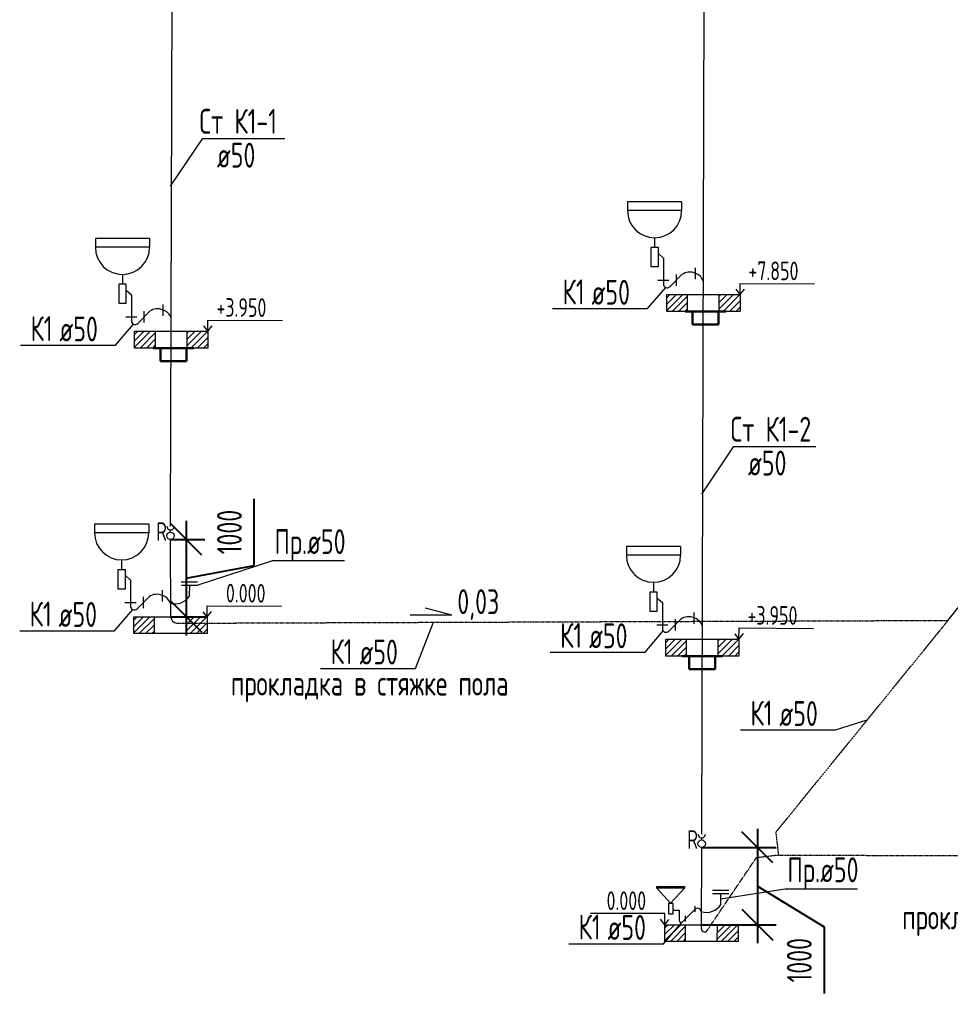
# Model space of a CAD drawing. Header units: millimetres. Extents: x -8689834 to 9419935, y -370377 to 166066.
# Drawn here: x -218593 to -211101, y -321655 to -313708 of the extents above; entities that cross this region are included whole.
import ezdxf

# ---------------------------------------------------------------- set-up
doc = ezdxf.new("R2010")
doc.units = ezdxf.units.MM
doc.header["$MEASUREMENT"] = 0
doc.linetypes.add('01_base$0$DASHED2', pattern=[0.375, 0.25, -0.125])
doc.layers.get('0').update_dxf_attribs({"color": 250, "lineweight": 9})
for name, color, linetype, lineweight in [('_ВК-Text К1', 7, 'Continuous', 30), ('_ВК-К1', 14, 'Continuous', 40), ('_ВК-К3', 30, 'Continuous', 40), ('_ВК-противопожарные муфты', 1, 'Continuous', 30), ('_Санпр', 7, 'Continuous', 30), ('ВК_канализация', 32, 'Continuous', 30), ('тх разм', 250, 'Continuous', 9)]:
    doc.layers.add(name, color=color, linetype=linetype, lineweight=lineweight)
doc.styles.add('ISOCPEUR', font='isocpeur.ttf', dxfattribs={"width": 0.7})
doc.styles.add('ГОСТ 2.304', font='isocpeur.ttf', dxfattribs={"width": 0.7})
doc.dimstyles.new('СПДС', dxfattribs={"dimscale": 100, "dimtxt": 2.5, "dimasz": 2.5, "dimexe": 1.5, "dimexo": 0, "dimgap": 1, "dimtad": 1, "dimdec": 0, "dimrnd": 1, "dimtxsty": 'ГОСТ 2.304', "dimblk": 'OBLIQUE', "dimcen": 2.5, "dimdle": 1.5, "dimadec": 0, "dimazin": 2, "dimtfac": 0.75, "dimtdec": 0, "dimtmove": 1, "dimatfit": 3, "dimfxl": 1, "dimtolj": 1, "dimarcsym": 1})

# ---------------------------------------------------------------- blocks, each defined once
blk = doc.blocks.new('Протв_муфта')
at = {"layer": '_ВК-противопожарные муфты', "ltscale": 200, "transparency": 33554687}
for p, q in [((-205635, 240869), (-206106, 240869)), ((-206021, 240719), (-206021, 240869)), ((-205721, 240869), (-205721, 240719)), ((-205721, 240719), (-206021, 240719))]:
    blk.add_line(p, q, dxfattribs=at)
blk = doc.blocks.new('_Oblique')
at = {"color": 0, "linetype": 'ByBlock', "lineweight": -2}
blk.add_line((-0.5, -0.5), (0.5, 0.5), dxfattribs=at)
blk = doc.blocks.new('*D2096')
at = {"layer": 'тх разм', "color": 0, "lineweight": -2, "ltscale": 100, "transparency": 16777216}
for p, q in [((-212653.4, -320218.4), (-212653.4, -321140.2)), ((-213102.1, -320368.4), (-212503.4, -320368.4)), ((-212653.4, -320679.3), (-212116.4, -321008.2)), ((-213104, -320990.2), (-212503.4, -320990.2)), ((-212116.4, -321008.2), (-212116.4, -321544.2))]:
    blk.add_line(p, q, dxfattribs=at)
at = {"layer": 'тх разм', "color": 0, "lineweight": -2, "ltscale": 100, "transparency": 16777216, "xscale": 250, "yscale": 250, "zscale": 250}
for p, rotation in [((-212653.4, -320368.4), 90), ((-212653.4, -320990.2), 270)]:
    blk.add_blockref('_Oblique', p, dxfattribs=dict(at, rotation=rotation))
at = {"layer": 'тх разм', "color": 0, "lineweight": 13, "ltscale": 100, "transparency": 16777216, "insert": (-212316.4, -321276.2), "char_height": 250, "attachment_point": 5, "rotation": 90, "style": 'ГОСТ 2.304'}
blk.add_mtext('\\A1;{\\H0.8x;1000}', dxfattribs=at)
blk = doc.blocks.new('*D2097')
at = {"layer": 'тх разм', "color": 0, "lineweight": -2, "ltscale": 100, "transparency": 16777216}
for p, q in [((-216704.9, -318098.4), (-216704.9, -317562.4)), ((-217252.5, -317740.5), (-217252.5, -318662.4)), ((-217378.3, -317890.5), (-217102.5, -317890.5)), ((-217252.5, -318201.4), (-216704.9, -318098.4)), ((-217380.1, -318512.4), (-217102.5, -318512.4))]:
    blk.add_line(p, q, dxfattribs=at)
at = {"layer": 'тх разм', "color": 0, "lineweight": -2, "ltscale": 100, "transparency": 16777216, "xscale": 250, "yscale": 250, "zscale": 250}
for p, rotation in [((-217252.5, -317890.5), 90), ((-217252.5, -318512.4), 270)]:
    blk.add_blockref('_Oblique', p, dxfattribs=dict(at, rotation=rotation))
at = {"layer": 'тх разм', "color": 0, "lineweight": 13, "ltscale": 100, "transparency": 16777216, "insert": (-216904.9, -317830.4), "char_height": 250, "attachment_point": 5, "rotation": 90, "style": 'ГОСТ 2.304'}
blk.add_mtext('\\A1;{\\H0.8x;1000}', dxfattribs=at)

msp = doc.modelspace()

# ---------------------------------------------------------------- hatches: boundary and pattern name
at = {"layer": '_ВК-К3', "lineweight": 13}
h = msp.add_hatch(dxfattribs=at)
h.set_pattern_fill('ANSI31', scale=11.388071, angle=180)
h.set_pattern_definition([(225, (-266962.735, -336287.537), (25.566948, -25.566948), [])])
h.paths.add_polyline_path([(-213383.9, -316055.2), (-213217.2, -316055.2), (-213217.2, -315919.6), (-213383.9, -315919.6)])
h.paths.add_polyline_path([(-212961.3, -316055.2), (-212794, -316055.2), (-212794, -315919.6), (-212961.3, -315919.6)])
h = msp.add_hatch(dxfattribs=at)
h.set_pattern_fill('ANSI31', scale=11.388071, angle=180)
h.set_pattern_definition([(225, (-271247.11, -336582.806), (25.566948, -25.566948), [])])
h.paths.add_polyline_path([(-217668.3, -316350.4), (-217501.6, -316350.4), (-217501.6, -316214.9), (-217668.3, -316214.9)])
h.paths.add_polyline_path([(-217245.7, -316350.4), (-217078.4, -316350.4), (-217078.4, -316214.9), (-217245.7, -316214.9)])
h = msp.add_hatch(dxfattribs=at)
h.set_pattern_fill('ANSI31', scale=11.388071, angle=180)
h.set_pattern_definition([(225, (-271253.91, -338880.336), (25.566948, -25.566948), [])])
h.paths.add_polyline_path([(-217675.1, -318648), (-217508.4, -318648), (-217508.4, -318512.4), (-217675.1, -318512.4)])
h.paths.add_polyline_path([(-217252.5, -318648), (-217085.2, -318648), (-217085.2, -318512.4), (-217252.5, -318512.4)])
h = msp.add_hatch(dxfattribs=at)
h.set_pattern_fill('ANSI31', scale=11.388071, angle=180)
h.set_pattern_definition([(225, (-266970.943, -339060.662), (25.566948, -25.566948), [])])
h.paths.add_polyline_path([(-213392.1, -318828.3), (-213225.4, -318828.3), (-213225.4, -318692.7), (-213392.1, -318692.7)])
h.paths.add_polyline_path([(-212969.5, -318828.3), (-212802.2, -318828.3), (-212802.2, -318692.7), (-212969.5, -318692.7)])
h = msp.add_hatch(dxfattribs=at)
h.set_pattern_fill('ANSI31', scale=11.388071, angle=180)
h.set_pattern_definition([(225, (-266977.744, -341358.192), (25.566948, -25.566948), [])])
h.paths.add_polyline_path([(-213398.9, -321125.8), (-213232.2, -321125.8), (-213232.2, -320990.2), (-213398.9, -320990.2)])
h.paths.add_polyline_path([(-212976.3, -321125.8), (-212809, -321125.8), (-212809, -320990.2), (-212976.3, -320990.2)])

# ---------------------------------------------------------------- linework, layer by layer
at = {"color": 244, "ltscale": 500, "true_color": 0x991b1e}
for points in [[(-217378.6, -317783.8), (-217355.5, -310117.1)], [(-213102.5, -320261.6), (-213080.3, -312594.9)], [(-217376, -318515), (-217378.3, -317890.5)], [(-213104.1, -321024.3), (-213102.1, -320368.4)], [(-213014.9, -320713.3), (-212883.9, -320713.8)], [(-213014.2, -320739.3), (-212883.2, -320739.9)], [(-212948.5, -320828.3), (-212947.3, -320739.6)]]:
    msp.add_lwpolyline(points, dxfattribs=at)
at = {"color": 7, "ltscale": 500, "elevation": 0}
for points in [[(-214302.4, -316032.4), (-213538.3, -316032.4), (-213392.3, -315861.8)], [(-218586.5, -316327.7), (-217822.4, -316327.7), (-217676.4, -316157.1)], [(-218593.3, -318625.2), (-217829.2, -318625.2), (-217683.2, -318454.6)], [(-214322.4, -318796.7), (-213558.2, -318796.7), (-213412.3, -318626.1)], [(-212789.9, -319422.6), (-212025.8, -319422.6), (-211769.9, -319341.4)], [(-214173.5, -321144.2), (-213409.4, -321144.2), (-213263.4, -320973.6)]]:
    msp.add_lwpolyline(points, dxfattribs=at)
at = {"color": 7, "ltscale": 500}
for points in [[(-212794, -315919.6), (-212825.8, -315876.8)], [(-212794, -315919.6), (-212793.5, -315829.1), (-212194.5, -315832.8)], [(-212794, -315919.6), (-212759, -315874.7)], [(-217078.4, -316214.9), (-217077.8, -316124.4), (-216478.9, -316128)], [(-217078.4, -316214.9), (-217110.2, -316172)], [(-217078.4, -316214.9), (-217043.4, -316170)], [(-217085.2, -318514.1), (-217084.6, -318423.6), (-216485.7, -318427.3)], [(-217085.2, -318514.1), (-217117, -318471.3)], [(-217085.2, -318514.1), (-217050.2, -318469.3)], [(-216170.8, -318927.5), (-215406.7, -318927.5), (-215261.4, -318556.6)], [(-212802.2, -318692.7), (-212834, -318649.9)], [(-212802.2, -318692.7), (-212801.7, -318602.2), (-212202.7, -318605.9)], [(-212802.2, -318692.7), (-212767.2, -318647.9)], [(-213398.9, -320990.2), (-213398.9, -320899.8), (-213997.9, -320899.9)], [(-213398.9, -320990.2), (-213433.7, -320945.2)], [(-213398.9, -320990.2), (-213366.9, -320947.6)]]:
    msp.add_lwpolyline(points, dxfattribs=at)
at = {"color": 18, "ltscale": 100, "true_color": 0x000000, "elevation": 0}
msp.add_lwpolyline([(-215979.2, -318062.5), (-216559.5, -318062.5), (-217160.7, -318257.3)], dxfattribs=at)
at = {"color": 244, "ltscale": 500, "true_color": 0x991b1e, "elevation": 0}
for points in [[(-217292.4, -318230.8), (-217161.4, -318231.3)], [(-217291.7, -318256.8), (-217160.7, -318257.3)], [(-217226, -318345.8), (-217224.8, -318257.1)]]:
    msp.add_lwpolyline(points, dxfattribs=at)
at = {"color": 244, "ltscale": 100, "true_color": 0x991b1e}
msp.add_lwpolyline([(-211119.4, -318541.5), (-211018, -318415.8)], dxfattribs=at)
at = {"color": 18, "ltscale": 100, "true_color": 0x000000}
msp.add_lwpolyline([(-211849.3, -320703.4), (-212429.6, -320703.4), (-212947.9, -320784)], dxfattribs=at)
at = {"color": 244, "ltscale": 500, "true_color": 0x991b1e}
for centre, radius, start, end in [((-213182.8, -315842.1, 0), 97.7, 18.73212, 74.47362), ((-217466.9, -316137.3, 0), 97.7, 18.73212, 74.47362), ((-217473.7, -318434.9, 0), 97.7, 18.73212, 74.47362), ((-217343.4, -318267.6, 0), 141, 254.45838, 326.33162), ((-217325.3, -318513.5), 50.7, 178.74058, 266.48781), ((-213191.2, -318615.2, 0), 97.7, 18.73212, 74.47362), ((-213065.9, -320750.2), 141, 254.45838, 326.33162), ((-213078.3, -321023.3), 25.8, 177.48009, 303.79417)]:
    msp.add_arc(centre, radius, start, end, dxfattribs=at)
at = {"layer": '_ВК-Text К1', "color": 7, "lineweight": 13, "ltscale": 100}
for q in [(-215450.5, -318500.3), (-215326.2, -318442.5)]:
    msp.add_line((-215113, -318499.9), q, dxfattribs=at)
at = {"layer": '_ВК-К1', "lineweight": 13}
for p, q in [((-213410.7, -315688.1, 0), (-213410.7, -315832.4, 0)), ((-217694.8, -315983.4, 0), (-217694.8, -316127.6, 0)), ((-217701.6, -318280.9, 0), (-217701.6, -318425.2, 0)), ((-213419.2, -318461.3, 0), (-213419.2, -318605.5, 0))]:
    msp.add_line(p, q, dxfattribs=at)
at = {"layer": '_ВК-К1', "lineweight": 13, "ltscale": 100}
for p, q in [((-213261.2, -315758.8, 0), (-213358.1, -315855.8, 0)), ((-217545.3, -316054, 0), (-217642.2, -316151, 0)), ((-217552.1, -318351.6, 0), (-217649, -318448.6, 0)), ((-213269.6, -318531.9, 0), (-213366.6, -318628.9, 0)), ((-213159, -320867.5), (-213258.3, -320966.3, 0))]:
    msp.add_line(p, q, dxfattribs=at)
at = {"layer": '_ВК-К1', "lineweight": 13, "transparency": 33554687, "flags": 128}
for points in [[(-213153.5, -315795.8), (-213153.5, -315704.8)], [(-213306.2, -315849.3), (-213306.2, -315758.3)], [(-217437.6, -316091), (-217437.6, -316000)], [(-217590.3, -316144.6), (-217590.3, -316053.6)], [(-217597.1, -318442.1), (-217597.1, -318351.1)], [(-217444.4, -318388.6), (-217444.4, -318297.6)], [(-213162, -318568.9), (-213162, -318477.9)], [(-213314.7, -318622.5), (-213314.7, -318531.4)], [(-213154.9, -320886.6), (-213154.9, -320842)], [(-213232.9, -320963.2), (-213232.9, -320918.6)], [(-213232.9, -320964), (-213232.9, -320919.4)]]:
    msp.add_lwpolyline(points, dxfattribs=at)
at = {"layer": '_ВК-К1', "lineweight": 13, "transparency": 33554687, "elevation": 0, "flags": 128}
for points in [[(-213366.3, -315806.8), (-213455.2, -315806.8)], [(-217650.4, -316102.1), (-217739.3, -316102.1)], [(-217657.2, -318399.6), (-217746.1, -318399.6)], [(-213374.7, -318579.9), (-213463.6, -318579.9)]]:
    msp.add_lwpolyline(points, dxfattribs=at)
at = {"layer": '_ВК-К1', "lineweight": 13, "ltscale": 100}
for centre, radius, start, end in [((-213199.6, -315842.5, 0), 103.9, 65.54563, 126.3024), ((-213379.7, -315833.4, 0), 31, 178.01846, 314.00596), ((-217483.7, -316137.8, 0), 103.9, 65.54563, 126.3024), ((-217663.8, -316128.7, 0), 31, 178.01846, 314.00596), ((-217490.5, -318435.3, 0), 103.9, 65.54563, 126.3024), ((-217670.6, -318426.2, 0), 31, 178.01846, 314.00596), ((-213208.1, -318615.6, 0), 103.9, 65.54563, 126.3024), ((-213388.2, -318606.6, 0), 31, 178.01846, 314.00596), ((-213136.3, -320891.8), 33.2, 9.99679, 133.04284), ((-213268.9, -320955.4, 0), 15.2, 178.01846, 314.00596)]:
    msp.add_arc(centre, radius, start, end, dxfattribs=at)
at = {"layer": '_ВК-К3', "color": 7, "lineweight": 13}
for p, q in [((-213216.6, -316055.2), (-213216.6, -315919.6)), ((-212961.7, -316054.7), (-212961.3, -315919.1)), ((-217500.9, -316350.4), (-217500.9, -316214.9)), ((-217246.1, -316349.9), (-217245.7, -316214.4)), ((-217507.7, -318648), (-217507.7, -318512.4)), ((-217252.9, -318647.5), (-217252.5, -318511.9)), ((-213224.8, -318828.3), (-213224.8, -318692.7)), ((-212969.9, -318827.8), (-212969.5, -318692.2)), ((-213231.6, -321125.8), (-213231.6, -320990.2)), ((-212976.7, -321125.3), (-212976.3, -320989.8))]:
    msp.add_line(p, q, dxfattribs=at)
for points in [[(-212794, -316055.2), (-213383.9, -316055.2), (-213383.9, -315919.6), (-212794, -315919.6)], [(-217078.4, -316350.4), (-217668.3, -316350.4), (-217668.3, -316214.9), (-217078.4, -316214.9)], [(-217085.2, -318648), (-217675.1, -318648), (-217675.1, -318512.4), (-217085.2, -318512.4)], [(-212802.2, -318828.3), (-213392.1, -318828.3), (-213392.1, -318692.7), (-212802.2, -318692.7)], [(-212809, -321125.8), (-213398.9, -321125.8), (-213398.9, -320990.2), (-212809, -320990.2)]]:
    msp.add_lwpolyline(points, close=True, dxfattribs=at)
at = {"layer": '_Санпр', "lineweight": 13}
for p, q in [((-213263.9, -315173.2, 0), (-213700.2, -315173.2, 0)), ((-213700.2, -315173.2, 0), (-213700.2, -315243.7, 0)), ((-213263.9, -315173.2, 0), (-213263.9, -315243.7, 0)), ((-213263.9, -315243.7, 0), (-213700.2, -315243.7, 0)), ((-217548, -315468.5, 0), (-217984.3, -315468.5, 0)), ((-217984.3, -315468.5, 0), (-217984.3, -315539, 0)), ((-217548, -315468.5, 0), (-217548, -315539, 0)), ((-213482.1, -315461.9, 0), (-213482.1, -315540.9, 0)), ((-217548, -315539, 0), (-217984.3, -315539, 0)), ((-213451.6, -315588.6, 0), (-213410.7, -315625.4, 0)), ((-213410.7, -315625.4, 0), (-213410.7, -315688.1, 0)), ((-217766.2, -315757.1, 0), (-217766.2, -315836.2, 0)), ((-217735.7, -315883.9, 0), (-217694.8, -315920.7, 0)), ((-217694.8, -315920.7, 0), (-217694.8, -315983.4, 0)), ((-217554.8, -317766, 0), (-217991.1, -317766, 0)), ((-217991.1, -317766, 0), (-217991.1, -317836.5, 0)), ((-217554.8, -317766, 0), (-217554.8, -317836.5, 0)), ((-217554.8, -317836.5, 0), (-217991.1, -317836.5, 0)), ((-213272.4, -317946.3, 0), (-213708.7, -317946.3, 0)), ((-213708.7, -317946.3, 0), (-213708.7, -318016.9, 0)), ((-213272.4, -317946.3, 0), (-213272.4, -318016.9, 0)), ((-213272.4, -318016.9, 0), (-213708.7, -318016.9, 0)), ((-217773, -318054.7, 0), (-217773, -318133.7, 0)), ((-217742.5, -318181.4, 0), (-217701.6, -318218.2, 0)), ((-217701.6, -318218.2, 0), (-217701.6, -318280.9, 0)), ((-213490.5, -318235, 0), (-213490.5, -318314.1, 0)), ((-213460, -318361.7, 0), (-213419.2, -318398.5, 0)), ((-213419.2, -318398.5, 0), (-213419.2, -318461.3, 0)), ((-213463.1, -320697.6, 0), (-213352.4, -320817.6, 0)), ((-213352.4, -320817.6, 0), (-213241.7, -320697.6, 0)), ((-213335.6, -320873, 0), (-213284.1, -320873, 0)), ((-213284.1, -320873, 0), (-213284.1, -320954.9, 0))]:
    msp.add_line(p, q, dxfattribs=at)
at = {"layer": '_Санпр', "lineweight": 13, "elevation": 0}
for points in [[(-213451.6, -315540.9), (-213512.6, -315540.9), (-213512.6, -315693.5), (-213451.6, -315693.5)], [(-217735.7, -315836.2), (-217796.7, -315836.2), (-217796.7, -315988.8), (-217735.7, -315988.8)], [(-217742.5, -318133.7), (-217803.5, -318133.7), (-217803.5, -318286.3), (-217742.5, -318286.3)], [(-213460, -318314.1), (-213521, -318314.1), (-213521, -318466.6), (-213460, -318466.6)], [(-213463.1, -320683.9), (-213241.7, -320683.9), (-213241.7, -320697.6), (-213463.1, -320697.6)], [(-213366.8, -320817.6), (-213335.6, -320817.6), (-213335.6, -320905.3), (-213366.8, -320905.3)]]:
    msp.add_lwpolyline(points, close=True, dxfattribs=at)
at = {"layer": '_Санпр', "lineweight": 13}
for centre in [(-213482.1, -315243.7, 0), (-217766.2, -315539, 0), (-217773, -317836.5, 0), (-213490.5, -318016.9, 0)]:
    msp.add_arc(centre, 218.1, 180, 0, dxfattribs=at)
at = {"layer": 'ВК_канализация', "color": 18, "lineweight": 13, "ltscale": 500, "true_color": 0x000000}
for points in [[(-216459.5, -314665.7), (-217125.1, -314667.4), (-217381.4, -315047.5)], [(-212183.3, -317143.5), (-212848.9, -317145.3), (-213105.3, -317525.3)]]:
    msp.add_lwpolyline(points, dxfattribs=at)
at = {"layer": 'ВК_канализация', "color": 244, "lineweight": 13, "ltscale": 500, "true_color": 0x991b1e}
for points in [[(-217378.9, -317830.5), (-217378.8, -317813.8)], [(-213102.7, -320308.4), (-213102.6, -320291.6)]]:
    msp.add_lwpolyline(points, dxfattribs=at)
at = {"layer": 'ВК_канализация', "color": 244, "linetype": '01_base$0$DASHED2', "lineweight": 13, "ltscale": 0.6, "true_color": 0x991b1e}
for points in [[(-217328.4, -318564.2), (-211119.4, -318541.5), (-211193.5, -318633.4)], [(-211193.5, -318633.4), (-212505.9, -320246.5), (-212484.4, -320431.2)], [(-213064, -321044.7), (-212663, -320451.9)], [(-212484.4, -320431.2), (-212663, -320451.9)], [(-212484.4, -320431.2), (-207989.2, -320437.5)]]:
    msp.add_lwpolyline(points, dxfattribs=at)
at = {"layer": 'ВК_канализация', "color": 244, "lineweight": 13, "ltscale": 500, "true_color": 0x991b1e}
for centre in [(-217379.1, -317860.5), (-213102.9, -320338.4)]:
    msp.add_circle(centre, 30, dxfattribs=at)
for centre in [(-217378.6, -317783.8), (-213102.5, -320261.6)]:
    msp.add_arc(centre, 30, 179.67036, 359.67036, dxfattribs=at)

# ---------------------------------------------------------------- block references
at = {"layer": '_ВК-К1', "lineweight": 13, "xscale": 0.7, "yscale": 0.7, "zscale": 0.7}
for p in [(-68961.7, -484663.6), (-73246.1, -484958.8), (-68989.3, -487436.7)]:
    msp.add_blockref('Протв_муфта', p, dxfattribs=at)

# ---------------------------------------------------------------- texts
at = {"layer": 'ВК_канализация', "color": 18, "ltscale": 100, "true_color": 0x000000, "char_height": 200, "attachment_point": 4, "style": 'ISOCPEUR'}
for s, insert, width in [('Ст К1-1', (-217146.1, -314525.3), 5891.51), ('\\pxi-1,l1,t1,5;ø50', (-217005.9, -314797.7), 7500), ('К1', (-214222.9, -315898, 0), 5891.51), ('\\pxi-1,l1,t1,5;ø50', (-213989.7, -315901.1, 0), 7500), ('К1', (-218507, -316193.2, 0), 5891.51), ('\\pxi-1,l1,t1,5;ø50', (-218273.8, -316196.4, 0), 7500), ('Ст К1-2', (-212869.9, -317003.2), 5891.51), ('\\pxi-1,l1,t1,5;ø50', (-212729.7, -317275.6), 7500), ('\\pxi-1,l1,t1,5;Пр.ø50', (-216542.4, -317935, 0), 5891.51), ('0,03', (-215070.5, -318414.5), 5891.51), ('К1', (-218513.8, -318490.8, 0), 5891.51), ('\\pxi-1,l1,t1,5;ø50', (-218280.6, -318493.9, 0), 7500), ('К1', (-214242.8, -318662.3, 0), 5891.51), ('\\pxi-1,l1,t1,5;ø50', (-214009.6, -318665.4, 0), 7500), ('К1', (-216091.2, -318793), 5891.51), ('\\pxi-1,l1,t1,5;ø50', (-215858.1, -318796.2), 7500), ('прокладка в стяжке пола', (-216893.2, -319073.7), 5891.51), ('К1', (-212710.3, -319288.2, 0), 5891.51), ('\\pxi-1,l1,t1,5;ø50', (-212477.1, -319291.3, 0), 7500), ('\\pxi-1,l1,t1,5;Пр.ø50', (-212412.5, -320575.9), 5891.51), ('прокладка в стяжке пола', (-211487.8, -320955.4), 5891.51), ('К1', (-214094, -321009.8, 0), 5891.51), ('\\pxi-1,l1,t1,5;ø50', (-213860.8, -321012.9, 0), 7500)]:
    msp.add_mtext(s, dxfattribs=dict(at, insert=insert, width=width))
at = {"layer": 'ВК_канализация', "color": 18, "ltscale": 100, "true_color": 0x000000, "char_height": 150, "width": 7500, "style": 'ISOCPEUR'}
for s, insert, attachment_point, rotation in [('+7.850', (-212323.2, -315729.5), 6, 359.61889), ('\\pxi-1,l1,t1,5;+3.950', (-216607.6, -316024.8), 6, 359.61889), ('\\pxi-1,l1,t1,5;0.000', (-216614.4, -318324), 6, 359.61889), ('\\pxi-1,l1,t1,5;+3.950', (-212331.4, -318502.6), 6, 359.61889), ('\\pxi-1,l1,t1,5;0.000', (-213868.6, -320797.4), 4, 0.04194)]:
    msp.add_mtext(s, dxfattribs=dict(at, insert=insert, attachment_point=attachment_point, rotation=rotation))
at = {"layer": 'ВК_канализация', "color": 7, "ltscale": 100, "char_height": 150, "width": 7500, "attachment_point": 4, "rotation": 0.04194, "style": 'ISOCPEUR'}
for insert in [(-217494.9, -317826.9), (-213218.7, -320304.8)]:
    msp.add_mtext('\\pxi-1,l1,t1,5;R', dxfattribs=dict(at, insert=insert))

# ---------------------------------------------------------------- dimensions: what is measured, and where the dimension line sits
at = {"layer": 'тх разм', "color": 7, "lineweight": 13, "ltscale": 100}
for base, p1, p2, picture, middle in [((-217252.5, -318512.4), (-217378.3, -317890.5), (-217380.1, -318512.4), '*D2097', (-216704.9, -317998.4)), ((-212653.4, -320990.2), (-213102.1, -320368.4), (-213104, -320990.2), '*D2096', (-212116.4, -321108.2))]:
    dim = msp.add_linear_dim(base=base, p1=p1, p2=p2, angle=90, text='{\\H0.8x;1000}', dimstyle='СПДС', dxfattribs=at)
    dim.commit()
    dim.dimension.update_dxf_attribs({"geometry": picture, "text_midpoint": middle, "dimtype": 160})

doc.saveas('drawing.dxf')
